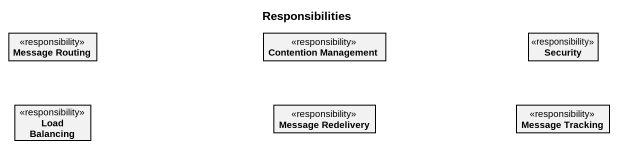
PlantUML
@startuml
title Responsibilities
hide circle
hide empty members
class "Message Routing" as Message_Routing <<responsibility>>
class "Contention Management" as Contention_Management <<responsibility>>
class Security <<responsibility>>
class "Load Balancing" as Load_Balancing <<responsibility>>
class "Message Redelivery" as Message_Redelivery <<responsibility>>
class "Message Tracking" as Message_Tracking <<responsibility>>
@enduml
